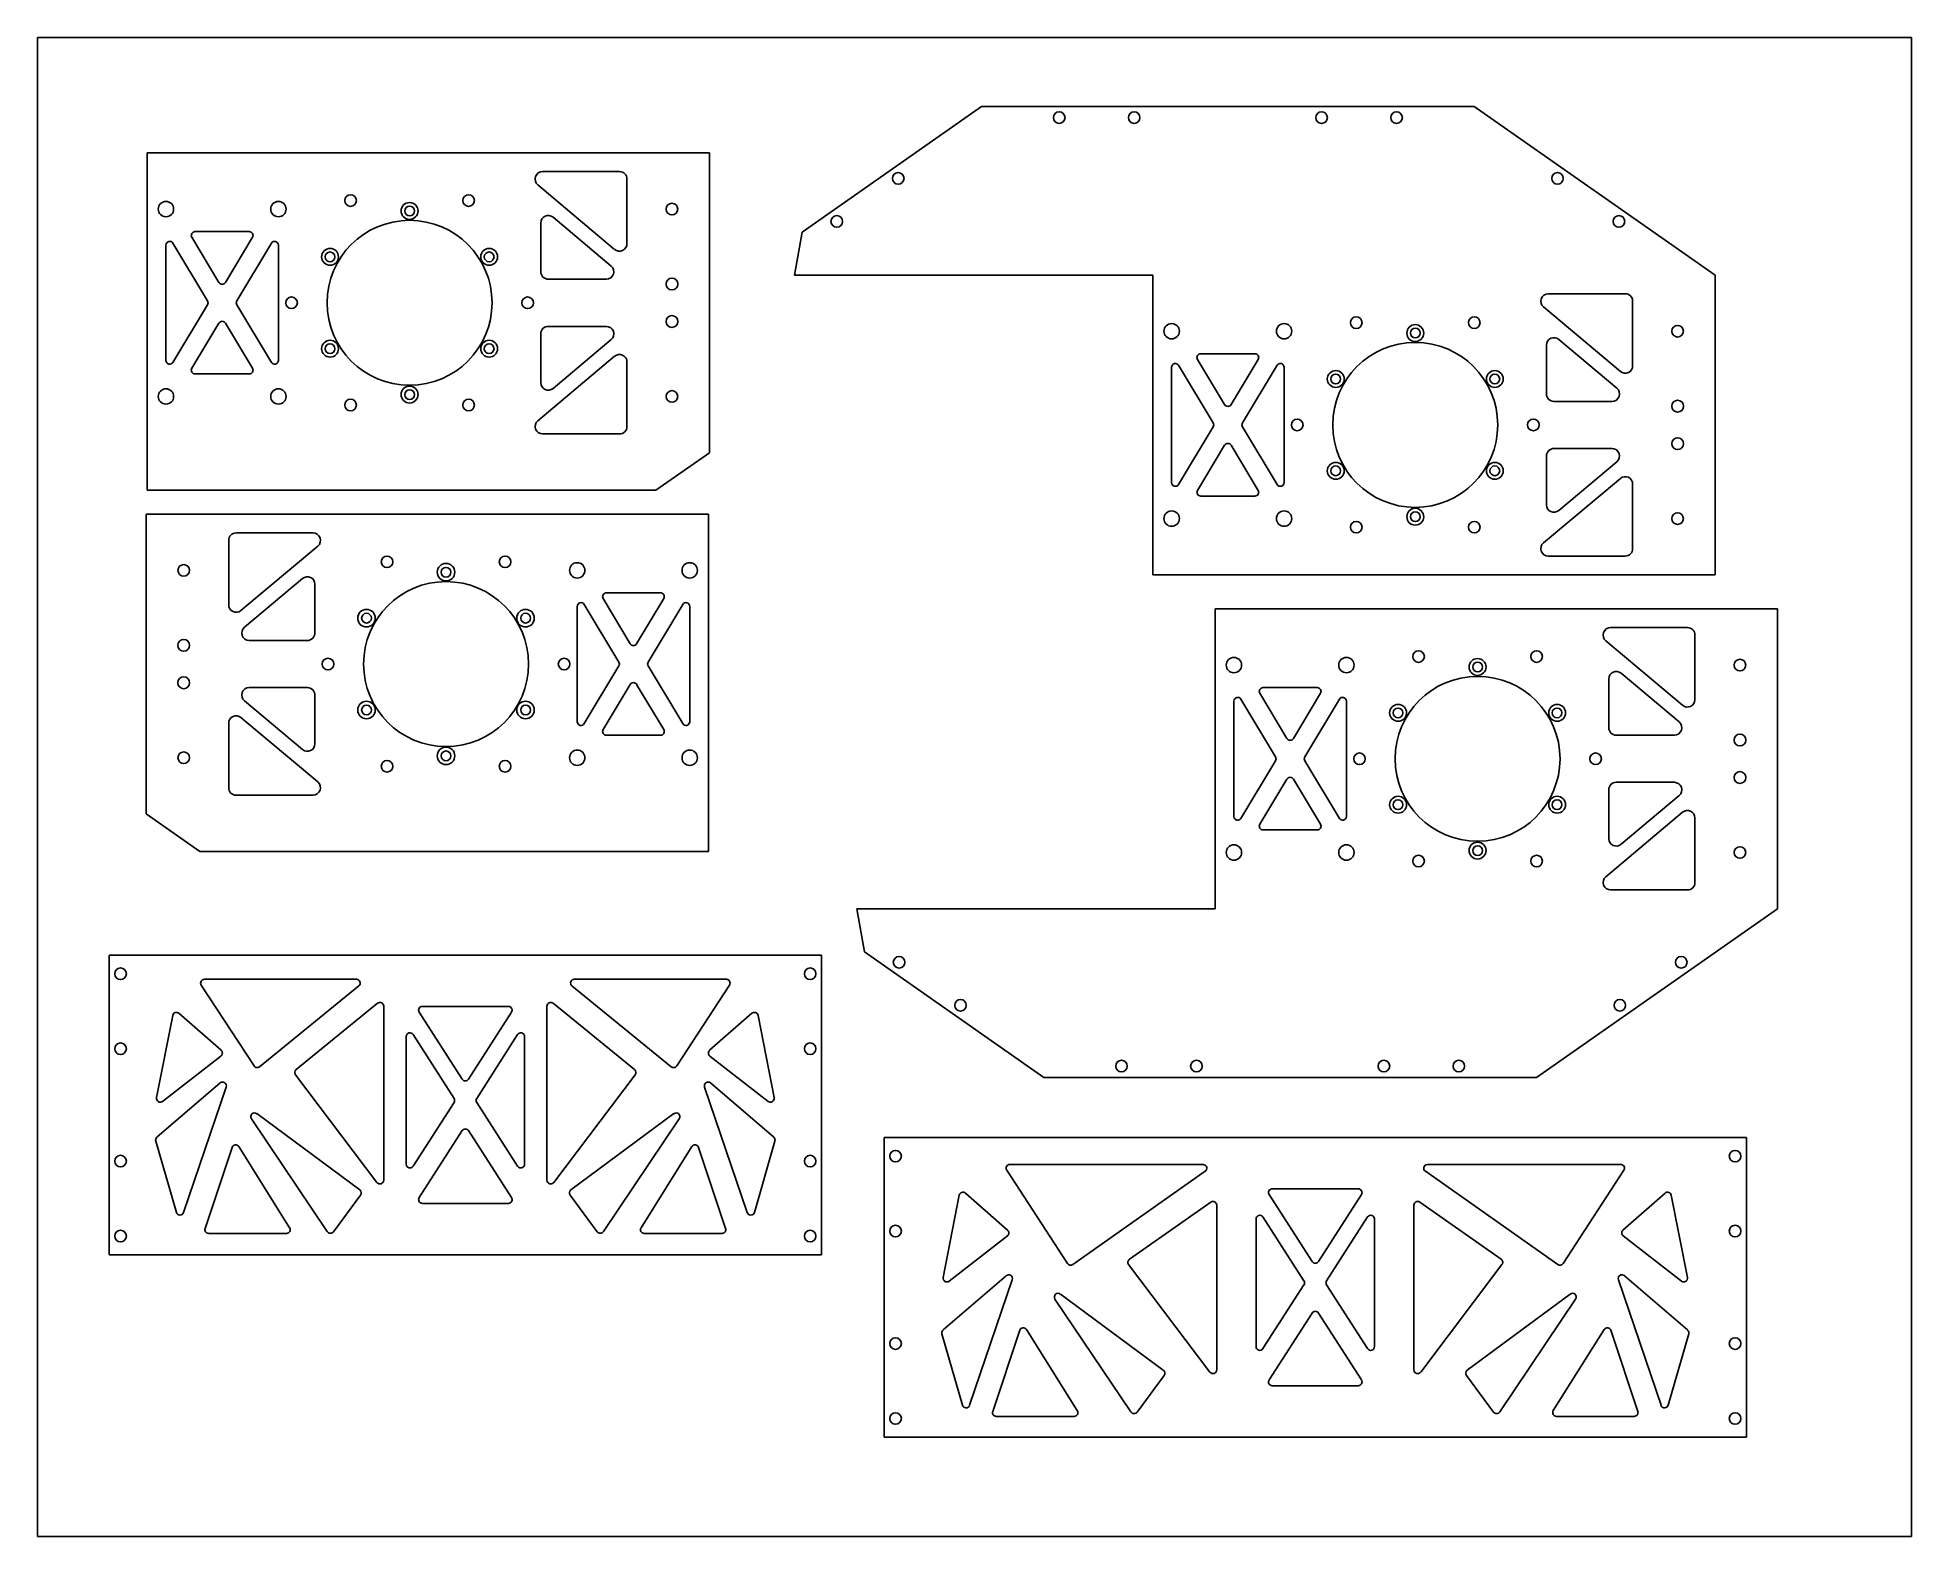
# Model space of a CAD drawing. Header units: millimetres. Extents: x 178 to 678, y -355 to 45.
import ezdxf

# ---------------------------------------------------------------- set-up
doc = ezdxf.new("R2010")
doc.units = ezdxf.units.MM

msp = doc.modelspace()

# ---------------------------------------------------------------- linework, layer by layer
for p, q in [((177.6, 44.79), (677.6, 44.79)), ((177.6, -355.21), (177.6, 44.79)), ((677.6, 44.79), (677.6, -355.21)), ((677.6, -355.21), (177.6, -355.21))]:
    msp.add_line(p, q)
at = {"color": 7, "linetype": 'Continuous', "lineweight": 25}
for p, q in [((381.58, -7.12), (429.46, 26.41)), ((560.93, 26.41), (429.46, 26.41)), ((560.93, 26.41), (625.2, -18.59)), ((206.88, -76), (206.88, 14)), ((206.88, 14), (356.88, 14)), ((356.88, 14), (356.88, -66)), ((311.09, 5.47), (331.59, -11.74)), ((332.88, 9), (312.37, 9)), ((334.88, -10.21), (334.88, 7)), ((311.88, -17.72), (311.88, -4.71)), ((315.16, -3.18), (330.67, -16.19)), ((226.02, -20.57), (218.79, -8.52)), ((219.64, -7), (234.11, -7)), ((234.97, -8.52), (227.74, -20.57)), ((381.58, -7.12), (379.56, -18.59)), ((211.88, -41.39), (211.88, -10.61)), ((213.74, -10.1), (222.97, -25.49)), ((230.79, -25.49), (240.02, -10.1)), ((241.88, -10.61), (241.88, -41.39)), ((329.38, -19.72), (313.88, -19.72)), ((475.2, -18.59), (379.56, -18.59)), ((475.2, -18.59), (475.2, -98.59)), ((625.2, -98.59), (625.2, -18.59)), ((601.2, -23.59), (580.69, -23.59)), ((222.97, -26.52), (213.74, -41.91)), ((240.02, -41.91), (230.79, -26.52)), ((579.41, -27.12), (599.91, -44.33)), ((603.2, -42.8), (603.2, -25.59)), ((218.79, -43.49), (226.02, -31.43)), ((227.74, -31.43), (234.97, -43.49)), ((311.88, -34.29), (311.88, -47.3)), ((329.38, -32.29), (313.88, -32.29)), ((315.16, -48.83), (330.67, -35.82)), ((502.43, -39.59), (487.96, -39.59)), ((580.2, -50.31), (580.2, -37.3)), ((583.48, -35.77), (598.99, -48.78)), ((311.09, -57.47), (331.59, -40.26)), ((334.88, -41.8), (334.88, -59)), ((480.2, -43.2), (480.2, -73.98)), ((491.29, -58.08), (482.06, -42.69)), ((487.11, -41.11), (494.34, -53.16)), ((496.06, -53.16), (503.29, -41.11)), ((508.34, -42.69), (499.11, -58.08)), ((510.2, -73.98), (510.2, -43.2)), ((234.11, -45), (219.64, -45)), ((597.7, -52.31), (582.2, -52.31)), ((482.06, -74.5), (491.29, -59.11)), ((499.11, -59.11), (508.34, -74.5)), ((332.88, -61), (312.37, -61)), ((494.34, -64.02), (487.11, -76.08)), ((503.29, -76.08), (496.06, -64.02)), ((597.7, -64.88), (582.2, -64.88)), ((356.88, -66), (342.6, -76)), ((580.2, -66.88), (580.2, -79.89)), ((583.48, -81.42), (598.99, -68.41)), ((579.41, -90.06), (599.91, -72.85)), ((603.2, -74.39), (603.2, -91.59)), ((206.88, -76), (342.6, -76)), ((487.96, -77.59), (502.43, -77.59)), ((206.61, -82.4), (206.61, -162.4)), ((356.61, -82.4), (206.61, -82.4)), ((356.61, -172.4), (356.61, -82.4)), ((228.61, -106.61), (228.61, -89.4)), ((230.61, -87.4), (251.11, -87.4)), ((252.4, -90.93), (231.89, -108.14)), ((601.2, -93.59), (580.69, -93.59)), ((248.32, -99.57), (232.82, -112.58)), ((475.2, -98.59), (625.2, -98.59)), ((251.61, -114.12), (251.61, -101.11)), ((328.51, -104.92), (335.75, -116.97)), ((343.84, -103.4), (329.37, -103.4)), ((337.46, -116.97), (344.7, -104.92)), ((321.61, -107.01), (321.61, -137.79)), ((332.7, -121.89), (323.46, -106.5)), ((349.75, -106.5), (340.51, -121.89)), ((351.61, -137.79), (351.61, -107.01)), ((491.82, -187.68), (491.82, -107.68)), ((491.82, -107.68), (641.82, -107.68)), ((641.82, -107.68), (641.82, -187.68)), ((617.82, -112.68), (597.32, -112.68)), ((619.82, -131.88), (619.82, -114.68)), ((234.1, -116.12), (249.61, -116.12)), ((596.03, -116.21), (616.54, -133.41)), ((323.46, -138.3), (332.7, -122.92)), ((340.51, -122.92), (349.75, -138.3)), ((600.11, -124.85), (615.61, -137.86)), ((234.1, -128.68), (249.61, -128.68)), ((335.75, -127.83), (328.51, -139.89)), ((344.7, -139.89), (337.46, -127.83)), ((504.59, -128.68), (519.06, -128.68)), ((596.82, -139.39), (596.82, -126.38)), ((248.32, -145.23), (232.82, -132.22)), ((251.61, -130.68), (251.61, -143.69)), ((496.82, -163.07), (496.82, -132.29)), ((498.68, -131.77), (507.91, -147.16)), ((510.97, -142.25), (503.73, -130.19)), ((519.91, -130.19), (512.68, -142.25)), ((515.73, -147.16), (524.97, -131.77)), ((526.82, -132.29), (526.82, -163.07)), ((228.61, -138.19), (228.61, -155.4)), ((252.4, -153.87), (231.89, -136.66)), ((329.37, -141.4), (343.84, -141.4)), ((614.33, -141.39), (598.82, -141.39)), ((507.91, -148.19), (498.68, -163.58)), ((524.97, -163.58), (515.73, -148.19)), ((503.73, -165.16), (510.97, -153.11)), ((512.68, -153.11), (519.91, -165.16)), ((614.33, -153.96), (598.82, -153.96)), ((230.61, -157.4), (251.11, -157.4)), ((596.82, -155.96), (596.82, -168.97)), ((600.11, -170.5), (615.61, -157.49)), ((220.89, -172.4), (206.61, -162.4)), ((596.03, -179.14), (616.54, -161.94)), ((619.82, -163.47), (619.82, -180.68)), ((519.06, -166.68), (504.59, -166.68)), ((220.89, -172.4), (356.61, -172.4)), ((617.82, -182.68), (597.32, -182.68)), ((396.18, -187.68), (398.21, -199.15)), ((491.82, -187.68), (396.18, -187.68)), ((641.82, -187.68), (577.56, -232.68)), ((398.21, -199.15), (446.09, -232.68)), ((196.76, -200.04), (196.76, -280.04)), ((386.76, -200.04), (196.76, -200.04)), ((386.76, -280.04), (386.76, -200.04)), ((221.29, -208.06), (235.37, -229.63)), ((262.7, -206.51), (222.13, -206.51)), ((236.84, -229.86), (263.33, -208.28)), ((346.68, -229.86), (320.18, -208.28)), ((320.82, -206.51), (361.39, -206.51)), ((362.22, -208.06), (348.15, -229.63)), ((268.34, -212.92), (246.61, -230.62)), ((269.97, -260.14), (269.97, -213.7)), ((280.28, -213.76), (303.23, -213.76)), ((313.54, -260.14), (313.54, -213.7)), ((315.17, -212.92), (336.91, -230.62)), ((213.68, -216.15), (209.37, -238.1)), ((226.58, -225.45), (215.32, -215.59)), ((290.92, -233.17), (279.44, -215.3)), ((304.07, -215.3), (292.6, -233.17)), ((356.94, -225.45), (368.2, -215.59)), ((369.84, -216.15), (374.15, -238.1)), ((275.96, -221.8), (275.96, -255.87)), ((288.74, -238.29), (277.8, -221.26)), ((294.78, -238.29), (305.71, -221.26)), ((307.55, -221.8), (307.55, -255.87)), ((210.96, -239.09), (226.53, -227)), ((372.55, -239.09), (356.99, -227)), ((226.35, -234.19), (209.48, -248.68)), ((246.44, -232), (268.18, -260.75)), ((337.07, -232), (315.34, -260.75)), ((357.17, -234.19), (374.04, -248.68)), ((577.56, -232.68), (446.09, -232.68)), ((216.57, -268.77), (227.94, -235.27)), ((277.8, -256.41), (288.74, -239.37)), ((305.71, -256.41), (294.78, -239.37)), ((366.95, -268.77), (355.57, -235.27)), ((234.67, -243.74), (254.93, -273.84)), ((263.58, -262.72), (236.1, -242.37)), ((319.93, -262.72), (347.42, -242.37)), ((348.84, -243.74), (328.59, -273.84)), ((209.17, -249.72), (214.66, -268.73)), ((290.92, -246.9), (279.44, -264.77)), ((304.07, -264.77), (292.6, -246.9)), ((374.35, -249.72), (368.86, -268.73)), ((403.53, -248.71), (403.53, -328.71)), ((633.53, -248.71), (403.53, -248.71)), ((633.53, -328.71), (633.53, -248.71)), ((229.54, -251.37), (222.33, -273.02)), ((244.88, -272.8), (231.33, -251.16)), ((338.63, -272.8), (352.19, -251.16)), ((353.98, -251.37), (361.19, -273.02)), ((436.2, -257.49), (452.42, -282.35)), ((488.59, -255.94), (437.04, -255.94)), ((453.83, -282.62), (489.16, -257.76)), ((583.22, -282.62), (547.89, -257.76)), ((548.46, -255.94), (600.02, -255.94)), ((600.85, -257.49), (584.63, -282.35)), ((256.56, -273.88), (263.79, -264.11)), ((326.95, -273.88), (319.73, -264.11)), ((423.54, -264.13), (419.24, -286.09)), ((436.44, -273.44), (425.18, -263.57)), ((517.68, -281.85), (506.21, -263.97)), ((507.05, -262.43), (530, -262.43)), ((530.84, -263.97), (519.37, -281.85)), ((600.61, -273.44), (611.87, -263.57)), ((613.51, -264.13), (617.82, -286.09)), ((280.28, -266.31), (303.23, -266.31)), ((490.63, -265.96), (468.94, -281.23)), ((492.21, -310.74), (492.21, -266.78)), ((515.51, -286.97), (504.57, -269.93)), ((521.54, -286.97), (532.48, -269.93)), ((544.84, -310.74), (544.84, -266.78)), ((546.42, -265.96), (568.11, -281.23)), ((223.28, -274.33), (244.04, -274.33)), ((360.24, -274.33), (339.48, -274.33)), ((420.83, -287.07), (436.4, -274.98)), ((502.73, -270.47), (502.73, -304.54)), ((534.32, -270.47), (534.32, -304.54)), ((616.22, -287.07), (600.66, -274.98)), ((196.76, -280.04), (386.76, -280.04)), ((468.72, -282.65), (490.41, -311.34)), ((568.33, -282.65), (546.64, -311.34)), ((436.07, -285.61), (419.21, -300.1)), ((426.29, -320.19), (437.67, -286.69)), ((504.57, -305.08), (515.51, -288.05)), ((532.48, -305.08), (521.54, -288.05)), ((610.76, -320.19), (599.38, -286.69)), ((600.98, -285.61), (617.84, -300.1)), ((449.07, -291.86), (469.33, -321.97)), ((477.98, -310.84), (450.5, -290.5)), ((559.07, -310.84), (586.55, -290.5)), ((587.98, -291.86), (567.72, -321.97)), ((455.02, -321.61), (441.47, -299.97)), ((517.68, -295.57), (506.21, -313.44)), ((530.84, -313.44), (519.37, -295.57)), ((582.03, -321.61), (595.58, -299.97)), ((418.9, -301.14), (424.39, -320.15)), ((439.68, -300.18), (432.47, -321.83)), ((597.38, -300.18), (604.58, -321.83)), ((618.15, -301.14), (612.67, -320.15)), ((470.96, -322), (478.19, -312.24)), ((507.05, -314.99), (530, -314.99)), ((566.09, -322), (558.86, -312.24)), ((433.42, -323.14), (454.18, -323.14)), ((603.63, -323.14), (582.88, -323.14)), ((403.53, -328.71), (633.53, -328.71))]:
    msp.add_line(p, q, dxfattribs=at)
for centre, radius in [((450.2, 23.41), 1.55), ((470.2, 23.41), 1.55), ((520.2, 23.41), 1.55), ((540.2, 23.41), 1.55), ((407.24, 7.19), 1.55), ((583.15, 7.19), 1.55), ((211.88, -1), 2.05), ((241.88, -1), 2.05), ((261.13, 1.28), 1.55), ((276.88, -1.5), 2.25), ((292.63, 1.28), 1.55), ((346.88, -1), 1.55), ((276.88, -26), 22), ((276.88, -1.5), 1.3), ((390.86, -4.29), 1.55), ((599.54, -4.29), 1.55), ((255.66, -13.75), 2.25), ((255.66, -13.75), 1.3), ((298.1, -13.75), 2.25), ((298.1, -13.75), 1.3), ((346.88, -21), 1.58), ((245.38, -26), 1.55), ((308.38, -26), 1.55), ((346.88, -31), 1.58), ((529.45, -31.31), 1.55), ((560.95, -31.31), 1.55), ((480.2, -33.59), 2.05), ((510.2, -33.59), 2.05), ((545.2, -34.09), 2.25), ((545.2, -34.09), 1.3), ((615.2, -33.59), 1.55), ((255.66, -38.25), 2.25), ((255.66, -38.25), 1.3), ((298.1, -38.25), 2.25), ((298.1, -38.25), 1.3), ((545.2, -58.59), 22), ((523.98, -46.34), 2.25), ((566.42, -46.34), 2.25), ((211.88, -51), 2.05), ((241.88, -51), 2.05), ((276.88, -50.5), 2.25), ((276.88, -50.5), 1.3), ((346.88, -51), 1.55), ((523.98, -46.34), 1.3), ((566.42, -46.34), 1.3), ((261.13, -53.28), 1.55), ((292.63, -53.28), 1.55), ((615.2, -53.59), 1.58), ((513.7, -58.59), 1.55), ((576.7, -58.59), 1.55), ((615.2, -63.59), 1.58), ((523.98, -70.84), 2.25), ((523.98, -70.84), 1.3), ((566.42, -70.84), 2.25), ((566.42, -70.84), 1.3), ((480.2, -83.59), 2.05), ((510.2, -83.59), 2.05), ((529.45, -85.87), 1.55), ((545.2, -83.09), 2.25), ((545.2, -83.09), 1.3), ((560.95, -85.87), 1.55), ((615.2, -83.59), 1.55), ((270.86, -95.12), 1.55), ((302.36, -95.12), 1.55), ((216.61, -97.4), 1.55), ((286.61, -97.9), 2.34), ((286.61, -97.9), 1.3), ((321.61, -97.4), 2.05), ((351.61, -97.4), 2.05), ((286.61, -122.4), 22), ((265.39, -110.15), 2.34), ((265.39, -110.15), 1.3), ((307.82, -110.15), 2.34), ((307.82, -110.15), 1.3), ((216.61, -117.4), 1.58), ((546.07, -120.4), 1.55), ((577.57, -120.4), 1.55), ((255.11, -122.4), 1.55), ((318.11, -122.4), 1.55), ((496.82, -122.68), 2.05), ((526.82, -122.68), 2.05), ((561.82, -123.18), 2.25), ((561.82, -123.18), 1.3), ((631.82, -122.68), 1.55), ((216.61, -127.4), 1.58), ((561.82, -147.68), 22), ((265.39, -134.65), 2.34), ((265.39, -134.65), 1.3), ((307.82, -134.65), 2.34), ((307.82, -134.65), 1.3), ((540.61, -135.43), 2.25), ((540.61, -135.43), 1.3), ((583.04, -135.43), 2.25), ((583.04, -135.43), 1.3), ((286.61, -146.9), 2.34), ((631.82, -142.68), 1.58), ((216.61, -147.4), 1.55), ((270.86, -149.68), 1.55), ((286.61, -146.9), 1.3), ((302.36, -149.68), 1.55), ((321.61, -147.4), 2.05), ((351.61, -147.4), 2.05), ((530.32, -147.68), 1.55), ((593.32, -147.68), 1.55), ((631.82, -152.68), 1.58), ((540.61, -159.93), 2.25), ((540.61, -159.93), 1.3), ((583.04, -159.93), 2.25), ((583.04, -159.93), 1.3), ((561.82, -172.18), 2.25), ((496.82, -172.68), 2.05), ((526.82, -172.68), 2.05), ((546.07, -174.96), 1.55), ((561.82, -172.18), 1.3), ((577.57, -174.96), 1.55), ((631.82, -172.68), 1.55), ((199.76, -205.04), 1.55), ((383.76, -205.04), 1.55), ((407.49, -201.98), 1.55), ((616.16, -201.98), 1.55), ((423.87, -213.46), 1.55), ((599.78, -213.46), 1.55), ((199.76, -225.04), 1.55), ((383.76, -225.04), 1.55), ((466.82, -229.68), 1.55), ((486.82, -229.68), 1.55), ((536.82, -229.68), 1.55), ((556.82, -229.68), 1.55), ((199.76, -255.04), 1.55), ((383.76, -255.04), 1.55), ((406.53, -253.71), 1.55), ((630.53, -253.71), 1.55), ((199.76, -275.04), 1.55), ((383.76, -275.04), 1.55), ((406.53, -273.71), 1.55), ((630.53, -273.71), 1.55), ((406.53, -303.71), 1.55), ((630.53, -303.71), 1.55), ((406.53, -323.71), 1.55), ((630.53, -323.71), 1.55)]:
    msp.add_circle(centre, radius, dxfattribs=at)
for centre, radius, start, end in [((312.37, 7), 2, 90, 230), ((332.88, 7), 2, 0, 90), ((313.88, -4.71), 2, 50, 180), ((212.88, -10.61), 1, 30.9638, 180), ((219.64, -8), 1, 90, 210.9638), ((234.11, -8), 1, 329.0362, 90), ((240.88, -10.61), 1, 0, 149.0362), ((332.88, -10.21), 2, 230, 0), ((313.88, -17.72), 2, 180, 270), ((329.38, -17.72), 2, 270, 50), ((226.88, -20.06), 1, 210.9638, 329.0362), ((580.69, -25.59), 2, 90, 230), ((601.2, -25.59), 2, 360, 90), ((222.11, -26), 1, 329.0362, 30.9638), ((231.64, -26), 1, 149.0362, 210.9638), ((226.88, -31.95), 1, 30.9638, 149.0362), ((313.88, -34.29), 2, 90, 180), ((329.38, -34.29), 2, 310, 90), ((332.88, -41.8), 2, 0, 130), ((487.96, -40.59), 1, 90, 210.9638), ((502.43, -40.59), 1, 329.0362, 90), ((582.2, -37.3), 2, 50, 180), ((212.88, -41.39), 1, 180, 329.0362), ((219.64, -44), 1, 149.0362, 270), ((234.11, -44), 1, 270, 30.9638), ((240.88, -41.39), 1, 210.9638, 0), ((481.2, -43.2), 1, 30.9638, 180), ((509.2, -43.2), 1, 0, 149.0362), ((601.2, -42.8), 2, 230, 0), ((313.88, -47.3), 2, 180, 310), ((597.7, -50.31), 2, 270, 50), ((495.2, -52.65), 1, 210.9638, 329.0362), ((582.2, -50.31), 2, 180, 270), ((312.37, -59), 2, 130, 270), ((332.88, -59), 2, 270, 0), ((490.43, -58.59), 1, 329.0362, 30.9638), ((499.96, -58.59), 1, 149.0362, 210.9638), ((495.2, -64.54), 1, 30.9638, 149.0362), ((582.2, -66.88), 2, 90, 180), ((597.7, -66.88), 2, 310, 90), ((481.2, -73.98), 1, 180, 329.0362), ((509.2, -73.98), 1, 210.9638, 0), ((601.2, -74.39), 2, 0, 130), ((487.96, -76.59), 1, 149.0362, 270), ((502.43, -76.59), 1, 270, 30.9638), ((582.2, -79.89), 2, 180, 310), ((230.61, -89.4), 2, 90, 180), ((251.11, -89.4), 2, 310, 90), ((580.69, -91.59), 2, 130, 270), ((601.2, -91.59), 2, 270, 0), ((249.61, -101.11), 2, 0, 130), ((329.37, -104.4), 1, 90, 210.9638), ((343.84, -104.4), 1, 329.0362, 90), ((230.61, -106.61), 2, 180, 310), ((322.61, -107.01), 1, 30.9638, 180), ((350.61, -107.01), 1, 0, 149.0362), ((234.1, -114.12), 2, 130, 270), ((249.61, -114.12), 2, 270, 0), ((597.32, -114.68), 2, 90, 230), ((617.82, -114.68), 2, 0, 90), ((336.61, -116.46), 1, 210.9638, 329.0362), ((331.84, -122.4), 1, 329.0362, 30.9638), ((341.37, -122.4), 1, 149.0362, 210.9638), ((598.82, -126.38), 2, 50, 180), ((234.1, -130.68), 2, 90, 230), ((249.61, -130.68), 2, 0, 90), ((336.61, -128.34), 1, 30.9638, 149.0362), ((504.59, -129.68), 1, 90, 210.9638), ((519.06, -129.68), 1, 329.0362, 90), ((497.82, -132.29), 1, 30.9638, 180), ((525.82, -132.29), 1, 0, 149.0362), ((617.82, -131.88), 2, 230, 0), ((230.61, -138.19), 2, 50, 180), ((322.61, -137.79), 1, 180, 329.0362), ((329.37, -140.4), 1, 149.0362, 270), ((343.84, -140.4), 1, 270, 30.9638), ((350.61, -137.79), 1, 210.9638, 0), ((598.82, -139.39), 2, 180, 270), ((614.33, -139.39), 2, 270, 50), ((249.61, -143.69), 2, 230, 0), ((511.82, -141.73), 1, 210.9638, 329.0362), ((507.06, -147.68), 1, 329.0362, 30.9638), ((516.59, -147.68), 1, 149.0362, 210.9638), ((251.11, -155.4), 2, 270, 50), ((511.82, -153.62), 1, 30.9638, 149.0362), ((598.82, -155.96), 2, 90, 180), ((614.33, -155.96), 2, 310, 90), ((230.61, -155.4), 2, 180, 270), ((497.82, -163.07), 1, 180, 329.0362), ((525.82, -163.07), 1, 210.9638, 0), ((617.82, -163.47), 2, 0, 130), ((504.59, -165.68), 1, 149.0362, 270), ((519.06, -165.68), 1, 270, 30.9638), ((598.82, -168.97), 2, 180, 310), ((597.32, -180.68), 2, 130, 270), ((617.82, -180.68), 2, 270, 0), ((222.13, -207.51), 1, 90, 213.122), ((262.7, -207.51), 1, 309.1593, 90), ((320.82, -207.51), 1, 90, 230.8407), ((361.39, -207.51), 1, 326.878, 90), ((268.97, -213.7), 1, 0, 129.1593), ((280.28, -214.76), 1, 90, 212.7023), ((303.23, -214.76), 1, 327.2977, 90), ((314.54, -213.7), 1, 50.8407, 180), ((214.66, -216.34), 1, 48.764, 168.8994), ((368.86, -216.34), 1, 11.1006, 131.236), ((276.96, -221.8), 1, 32.7023, 180), ((306.55, -221.8), 1, 0, 147.2977), ((225.92, -226.21), 1, 307.8396, 48.764), ((236.21, -229.09), 1, 213.122, 309.1593), ((347.31, -229.09), 1, 230.8407, 326.878), ((357.6, -226.21), 1, 131.236, 232.1604), ((227, -234.94), 1, 341.244, 130.6792), ((247.24, -231.4), 1, 129.1593, 217.0924), ((291.76, -232.63), 1, 212.7023, 327.2977), ((336.28, -231.4), 1, 322.9076, 50.8407), ((356.52, -234.94), 1, 49.3208, 198.756), ((210.35, -238.3), 1, 168.8994, 307.8396), ((287.9, -238.83), 1, 327.2977, 32.7023), ((295.62, -238.83), 1, 147.2977, 212.7023), ((373.17, -238.3), 1, 232.1604, 11.1006), ((235.5, -243.18), 1, 53.4944, 213.9331), ((348.01, -243.18), 1, 326.0669, 126.5056), ((210.13, -249.44), 1, 130.6792, 196.0946), ((291.76, -247.44), 1, 32.7023, 147.2977), ((373.38, -249.44), 1, 343.9054, 49.3208), ((230.48, -251.69), 1, 32.0504, 161.5857), ((353.03, -251.69), 1, 18.4143, 147.9496), ((276.96, -255.87), 1, 180, 327.2977), ((306.55, -255.87), 1, 212.7023, 0), ((437.04, -256.94), 1, 90, 213.122), ((488.59, -256.94), 1, 305.1403, 90), ((548.46, -256.94), 1, 90, 234.8597), ((600.02, -256.94), 1, 326.878, 90), ((262.99, -263.52), 1, 323.4944, 53.4944), ((268.97, -260.14), 1, 217.0924, 0), ((280.28, -265.31), 1, 147.2977, 270), ((303.23, -265.31), 1, 270, 32.7023), ((314.54, -260.14), 1, 180, 322.9076), ((320.53, -263.52), 1, 126.5056, 216.5056), ((424.53, -264.32), 1, 48.764, 168.8994), ((507.05, -263.43), 1, 90, 212.7023), ((530, -263.43), 1, 327.2977, 90), ((612.53, -264.32), 1, 11.1006, 131.236), ((215.62, -268.45), 1, 196.0946, 341.244), ((367.9, -268.45), 1, 198.756, 343.9054), ((491.21, -266.78), 1, 0, 125.1403), ((503.73, -270.47), 1, 32.7023, 180), ((533.32, -270.47), 1, 0, 147.2977), ((545.84, -266.78), 1, 54.8597, 180), ((223.28, -273.33), 1, 161.5857, 270), ((244.04, -273.33), 1, 270, 32.0504), ((255.76, -273.29), 1, 213.9331, 323.4944), ((327.76, -273.29), 1, 216.5056, 326.0669), ((339.48, -273.33), 1, 147.9496, 270), ((360.24, -273.33), 1, 270, 18.4143), ((435.78, -274.19), 1, 307.8396, 48.764), ((601.27, -274.19), 1, 131.236, 232.1604), ((453.26, -281.81), 1, 213.122, 305.1403), ((469.52, -282.05), 1, 125.1403, 217.0924), ((518.53, -281.31), 1, 212.7023, 327.2977), ((567.54, -282.05), 1, 322.9076, 54.8597), ((583.79, -281.81), 1, 234.8597, 326.878), ((420.22, -286.28), 1, 168.8994, 307.8396), ((436.73, -286.36), 1, 341.244, 130.6792), ((514.67, -287.51), 1, 327.2977, 32.7023), ((522.39, -287.51), 1, 147.2977, 212.7023), ((600.33, -286.36), 1, 49.3208, 198.756), ((616.83, -286.28), 1, 232.1604, 11.1006), ((449.9, -291.3), 1, 53.4944, 213.9331), ((587.15, -291.3), 1, 326.0669, 126.5056), ((440.62, -300.5), 1, 32.0504, 161.5857), ((518.53, -296.11), 1, 32.7023, 147.2977), ((596.43, -300.5), 1, 18.4143, 147.9496), ((419.86, -300.86), 1, 130.6792, 196.0946), ((503.73, -304.54), 1, 180, 327.2977), ((533.32, -304.54), 1, 212.7023, 0), ((617.19, -300.86), 1, 343.9054, 49.3208), ((477.39, -311.64), 1, 323.4944, 53.4944), ((491.21, -310.74), 1, 217.0924, 0), ((507.05, -313.99), 1, 147.2977, 270), ((530, -313.99), 1, 270, 32.7023), ((545.84, -310.74), 1, 180, 322.9076), ((559.66, -311.64), 1, 126.5056, 216.5056), ((425.35, -319.87), 1, 196.0946, 341.244), ((433.42, -322.14), 1, 161.5857, 270), ((454.18, -322.14), 1, 270, 32.0504), ((470.16, -321.41), 1, 213.9331, 323.4944), ((566.89, -321.41), 1, 216.5056, 326.0669), ((582.88, -322.14), 1, 147.9496, 270), ((603.63, -322.14), 1, 270, 18.4143), ((611.7, -319.87), 1, 198.756, 343.9054)]:
    msp.add_arc(centre, radius, start, end, dxfattribs=at)

doc.saveas('drawing.dxf')
